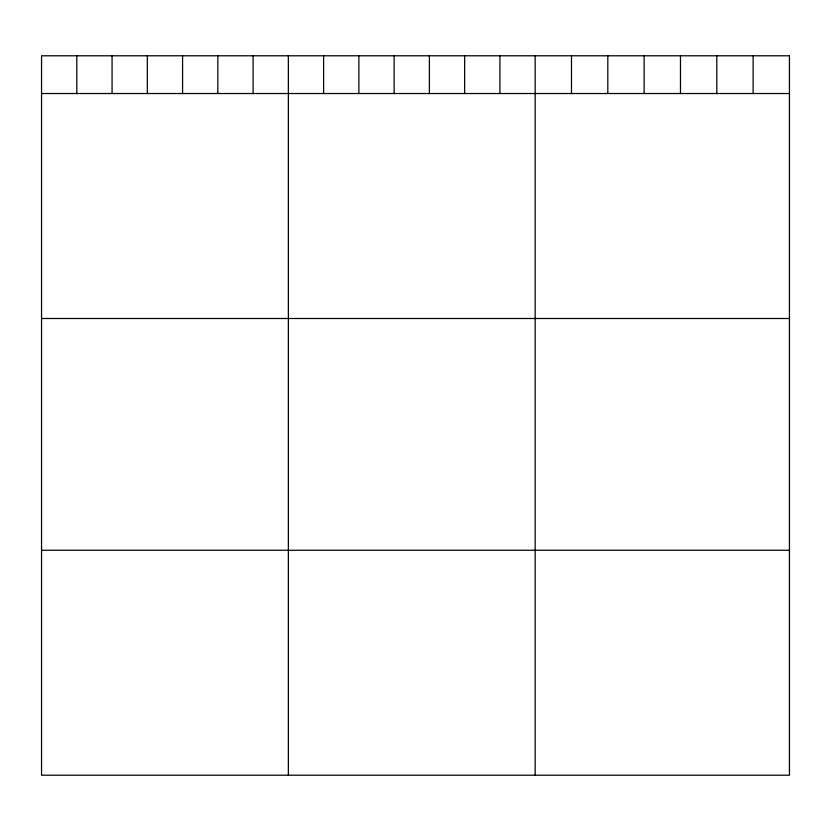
<?xml version="1.0" encoding="UTF-8"?>
<svg xmlns="http://www.w3.org/2000/svg" width="831" height="831" viewBox="0 0 831 831"><rect width="100%" height="100%" fill="white"/><g stroke="black" fill="none" stroke-linecap="round" stroke-linejoin="round"><path stroke-width="1.25" d="M41.55 93.529L789.45 93.529M41.55 318.491L789.45 318.491M41.55 550.257L789.45 550.257M753.125 55.791L753.125 93.529M716.8 55.791L716.8 93.529M680.475 55.791L680.475 93.529M644.139 55.791L644.139 93.529M607.814 55.791L607.814 93.529M571.489 55.791L571.489 93.529M535.164 55.791L535.164 775.209M499.909 55.791L499.909 93.529M464.643 55.791L464.643 93.529M429.388 55.791L429.388 93.529M394.133 55.791L394.133 93.529M358.878 55.791L358.878 93.529M323.612 55.791L323.612 93.529M288.357 55.791L288.357 775.209M253.102 55.791L253.102 93.529M217.836 55.791L217.836 93.529M182.581 55.791L182.581 93.529M147.326 55.791L147.326 93.529M112.071 55.791L112.071 93.529M76.805 55.791L76.805 93.529M789.45 55.791L41.55 55.791L41.55 775.209L789.45 775.209L789.45 55.791"/></g></svg>
